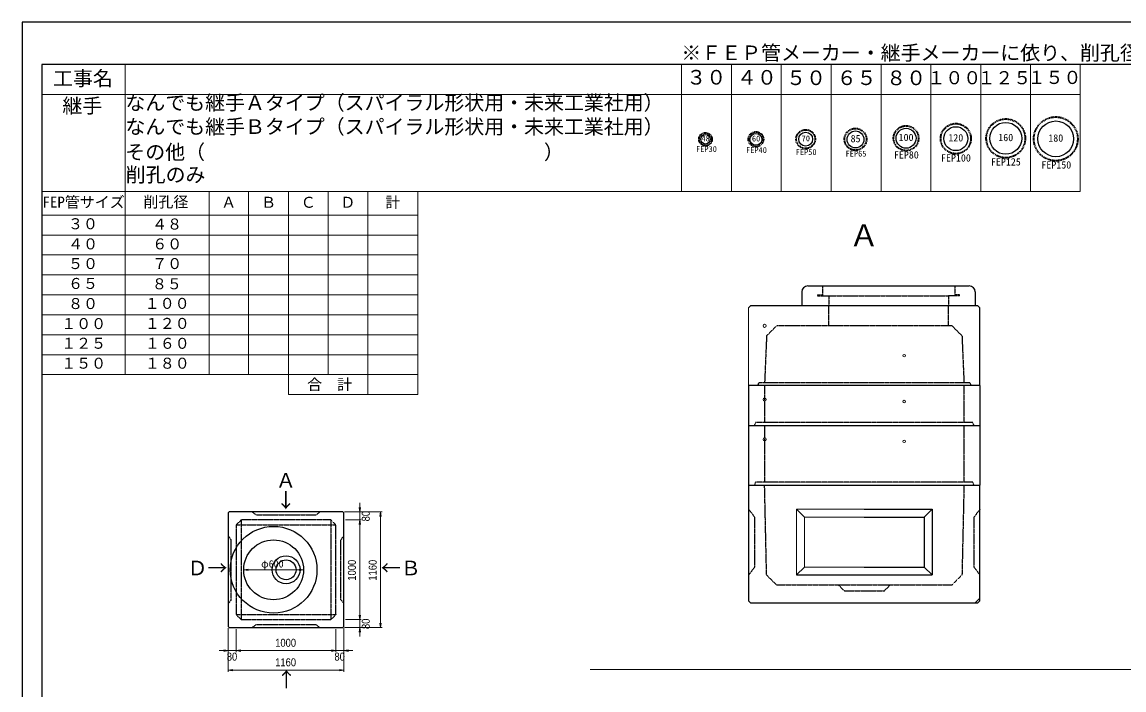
# Model space of a CAD drawing. Units: millimetres, scale not verified. Extents: x -420 to 421, y -297 to 297.
# Drawn here: x -420 to 132, y -38 to 297 of the extents above; entities that cross this region are included whole.
import ezdxf
from ezdxf.enums import TextEntityAlignment as Align

# ---------------------------------------------------------------- set-up
doc = ezdxf.new("R2010")
doc.units = ezdxf.units.MM
doc.linetypes.add('USER1', pattern=[12.95, 6.35, -3.175, 0.25, -3.175])
doc.linetypes.add('USER2', pattern=[4.7625, 3.175, -1.5875])
doc.layers.add('0-0', color=7, linetype='Continuous')
for name, color, linetype, lineweight in [('0-1_0', 9, 'Continuous', 25), ('0-2_dims', 7, 'Continuous', 18), ('0-3_pen1実線', 4, 'Continuous', 13), ('0-4_pen2実線', 3, 'Continuous', 13), ('0-5_pen3実線', 7, 'Continuous', 25), ('0-6_pen4実線', 7, 'Continuous', 25), ('0-7_pen2破線', 3, 'USER2', 25), ('0-8_鉄筋', 1, 'Continuous', 25), ('0-9_draw', 7, 'Continuous', 13)]:
    doc.layers.add(name, color=color, linetype=linetype, lineweight=lineweight)
doc.styles.add('ＭＳ ゴシック', font='')
doc.styles.add('ＭＳ Ｐゴシック', font='')
doc.styles.get('ＭＳ ゴシック').set_extended_font_data('MS Gothic')
doc.styles.get('ＭＳ Ｐゴシック').set_extended_font_data('MS PGothic')

# ---------------------------------------------------------------- blocks, each defined once
blk = doc.blocks.new('部分図 1')
at = {"layer": '0-1_0'}
blk.add_lwpolyline([(0, 0), (16824, 0), (16824, 11878), (0, 11878)], close=True, dxfattribs=at)
at = {"layer": '0-2_dims'}
for p, q in [((1035, 8343.9), (1035, 11449.7)), ((6615.84, 10178), (6615.84, 11453)), ((7117.84, 10178), (7117.84, 11453)), ((7616.84, 10178), (7616.84, 11453)), ((8116.84, 10178), (8116.84, 11453)), ((8616.84, 10178), (8616.84, 11453)), ((9115.84, 10178), (9115.84, 11453)), ((9616.84, 10178), (9616.84, 11453)), ((10117.84, 10178), (10117.84, 11453)), ((10614.84, 10178), (10614.84, 11453)), ((200, 11152), (10614.84, 11152)), ((200, 10178), (10614.84, 10178)), ((1876.07, 8343.9), (1876.07, 10178)), ((2272.07, 8343.9), (2272.07, 10178)), ((2673.07, 8144), (2673.07, 10178)), ((3071.07, 8343.9), (3071.07, 10178)), ((3469.07, 8144), (3469.07, 10178)), ((200, 9940.1), (3972, 9940.1)), ((200, 9741.1), (3972, 9741.1)), ((200, 9542.3), (3972, 9542.3)), ((200, 9341.5), (3972, 9341.5)), ((200, 9142.5), (3972, 9142.5)), ((200, 8941.5), (3972, 8941.5)), ((200, 8741.5), (3972, 8741.5)), ((200, 8541.7), (3972, 8541.7)), ((3972, 8364.3), (3972, 8144)), ((2673.07, 8144), (3972, 8144)), ((2223.5, 6384.3), (2823.5, 6384.3)), ((16434, 5383), (5700, 5383))]:
    blk.add_line(p, q, dxfattribs=at)
at = {"layer": '0-2_dims', "lineweight": 13}
for p, q in [((3233.5, 6964.3), (3402.87, 6964.3)), ((3233.5, 6964.3), (3611.27, 6964.3)), ((3387.87, 6964.3), (3387.87, 7054.3)), ((3387.87, 6884.3), (3387.87, 6964.3)), ((3596.27, 5804.3), (3596.27, 6964.3)), ((3243.5, 6884.3), (3402.87, 6884.3)), ((3243.5, 6884.3), (3402.87, 6884.3)), ((3387.87, 6884.3), (3387.87, 6794.3)), ((3387.87, 6884.3), (3387.87, 5884.3)), ((3387.87, 5884.3), (3387.87, 5974.3)), ((3243.5, 5884.3), (3402.87, 5884.3)), ((3243.5, 5884.3), (3402.87, 5884.3)), ((3387.87, 5884.3), (3387.87, 5804.3)), ((2068.5, 5799.3), (2068.5, 5558.3)), ((2068.5, 5799.3), (2068.5, 5362.3)), ((2148.5, 5789.3), (2148.5, 5558.3)), ((2148.5, 5789.3), (2148.5, 5558.3)), ((3148.5, 5789.3), (3148.5, 5558.3)), ((3148.5, 5789.3), (3148.5, 5558.3)), ((3228.5, 5799.3), (3228.5, 5558.3)), ((3228.5, 5799.3), (3228.5, 5362.3)), ((3233.5, 5804.3), (3402.87, 5804.3)), ((3233.5, 5804.3), (3611.27, 5804.3)), ((3387.87, 5804.3), (3387.87, 5714.3)), ((2068.5, 5573.3), (1978.5, 5573.3)), ((2148.5, 5573.3), (2068.5, 5573.3)), ((2148.5, 5573.3), (2238.5, 5573.3)), ((2148.5, 5573.3), (3148.5, 5573.3)), ((3148.5, 5573.3), (3058.5, 5573.3)), ((3148.5, 5573.3), (3228.5, 5573.3)), ((3228.5, 5573.3), (3318.5, 5573.3)), ((2068.5, 5377.3), (3228.5, 5377.3))]:
    blk.add_line(p, q, dxfattribs=at)
at = {"layer": '0-2_dims'}
blk.add_lwpolyline([(200, 8343.9), (3972, 8343.9), (3972, 10178), (200, 10178)], close=True, dxfattribs=at)
at = {"layer": '0-2_dims', "lineweight": 13}
for points in [[(3380.37, 7009.3), (3387.87, 6964.3), (3395.37, 7009.3)], [(3603.77, 6919.3), (3596.27, 6964.3), (3588.77, 6919.3)], [(3395.37, 6839.3), (3387.87, 6884.3), (3380.37, 6839.3)], [(3395.37, 6839.3), (3387.87, 6884.3), (3380.37, 6839.3)], [(3380.37, 5929.3), (3387.87, 5884.3), (3395.37, 5929.3)], [(3380.37, 5929.3), (3387.87, 5884.3), (3395.37, 5929.3)], [(3395.37, 5759.3), (3387.87, 5804.3), (3380.37, 5759.3)], [(3588.77, 5849.3), (3596.27, 5804.3), (3603.77, 5849.3)], [(2023.5, 5565.8), (2068.5, 5573.3), (2023.5, 5580.8)], [(2193.5, 5580.8), (2148.5, 5573.3), (2193.5, 5565.8)], [(2193.5, 5580.8), (2148.5, 5573.3), (2193.5, 5565.8)], [(3103.5, 5565.8), (3148.5, 5573.3), (3103.5, 5580.8)], [(3103.5, 5565.8), (3148.5, 5573.3), (3103.5, 5580.8)], [(3273.5, 5580.8), (3228.5, 5573.3), (3273.5, 5565.8)], [(2113.5, 5384.8), (2068.5, 5377.3), (2113.5, 5369.8)], [(3183.5, 5369.8), (3228.5, 5377.3), (3183.5, 5384.8)]]:
    blk.add_lwpolyline(points, dxfattribs=at)
at = {"layer": '0-2_dims'}
for points in [[(2268.5, 6391.8), (2223.5, 6384.3), (2268.5, 6376.8)], [(2778.5, 6376.8), (2823.5, 6384.3), (2778.5, 6391.8)]]:
    blk.add_lwpolyline(points, dxfattribs=at)
at = {"layer": '0-3_pen1実線'}
for p, q in [((9292.46, 9125.26), (9298.42, 9131.21)), ((9562.1, 6052), (9609, 6098.9))]:
    blk.add_line(p, q, dxfattribs=at)
at = {"layer": '0-4_pen2実線'}
blk.add_line((9404.46, 9143.21), (9404.46, 9131.21), dxfattribs=at)
for centre, radius in [((7449, 8831.01), 16), ((8849, 8531.01), 12), ((7449, 8091.97), 16), ((8849, 8071.97), 12), ((7449, 7692), 16), ((8849, 7672), 12)]:
    blk.add_circle(centre, radius, dxfattribs=at)
at = {"layer": '0-5_pen3実線'}
for p, q in [((7882.46, 9231.21), (9502.46, 9231.21)), ((7822.46, 9171.21), (7822.46, 9031.21)), ((9562.46, 9171.21), (9562.46, 9031.21)), ((9589, 9031.01), (7309, 9031.01)), ((9609, 9011.01), (9589, 9031.01)), ((9609, 8231.01), (9609, 9011.01)), ((7289, 8231.97), (7289, 7831.97)), ((9609, 8231.01), (7289, 8231.01)), ((9609, 8231.97), (9609, 7831.97)), ((7289, 7832), (7289, 7232)), ((7289, 7831.97), (9609, 7831.97)), ((9609, 7832), (9609, 7232)), ((7289, 7232), (9609, 7232)), ((9609, 6072), (9609, 7232)), ((2078.5, 6964.3), (2068.5, 6954.3)), ((3218.5, 6964.3), (2078.5, 6964.3)), ((3218.5, 6964.3), (3228.5, 6954.3)), ((8449, 6992), (9129, 6992)), ((9129, 6992), (9049, 6912)), ((9129, 6992), (9129, 6332)), ((2068.5, 6954.3), (2068.5, 5814.3)), ((3228.5, 5814.3), (3228.5, 6954.3)), ((8449, 6412), (9049, 6412)), ((9049, 6412), (9129, 6332)), ((7769, 6332), (9129, 6332)), ((7309, 6052), (9589, 6052)), ((9609, 6072), (9589, 6052)), ((2068.5, 5814.3), (2078.5, 5804.3)), ((2078.5, 5804.3), (3218.5, 5804.3)), ((3228.5, 5814.3), (3218.5, 5804.3))]:
    blk.add_line(p, q, dxfattribs=at)
for points in [[(7289, 7232), (7289, 6072), (7309, 6052)], [(8449, 6912), (9049, 6912), (9049, 6412)]]:
    blk.add_lwpolyline(points, dxfattribs=at)
for centre, radius in [((2523.5, 6384.3), 435), ((2523.5, 6384.3), 300), ((2648.5, 6384.3), 140), ((2648.5, 6384.3), 100)]:
    blk.add_circle(centre, radius, dxfattribs=at)
for centre, start, end in [((7882.46, 9171.21), 90, 180), ((9502.46, 9171.21), 0, 90)]:
    blk.add_arc(centre, 60, start, end, dxfattribs=at)
at = {"layer": '0-6_pen4実線'}
blk.add_lwpolyline([(200, 200), (16610, 200), (16610, 11452), (200, 11452)], close=True, dxfattribs=at)
at = {"layer": '0-7_pen2破線'}
for p, q in [((8028.46, 9231.21), (8028.46, 9131.21)), ((9356.46, 9231.21), (9356.46, 9143.21)), ((7980.46, 9143.21), (8028.46, 9143.21)), ((7980.46, 9143.21), (7980.46, 9131.21)), ((7980.46, 9131.21), (9292.46, 9131.21)), ((8092.46, 9131.21), (8092.46, 9031.21)), ((9404.46, 9131.21), (9292.46, 9131.21)), ((9292.46, 9131.21), (9292.46, 9031.21)), ((9404.46, 9143.21), (9356.46, 9143.21)), ((8091, 9031.01), (8091, 8831.01)), ((9291, 9031.01), (9291, 8831.01)), ((7469, 8731.01), (7569, 8831.01)), ((9329, 8831.01), (9429, 8731.01)), ((7469, 8731.01), (7449, 8261.01)), ((9429, 8731.01), (9449, 8261.01)), ((7389, 8261.01), (7379, 8231.01)), ((8449, 8261.01), (7389, 8261.01)), ((7449, 8231.97), (7449, 7861.97)), ((9509, 8261.01), (8449, 8261.01)), ((9449, 8231.97), (9449, 7861.97)), ((9509, 8261.01), (9519, 8231.01)), ((7349, 7831.97), (7359, 7861.97)), ((8449, 7861.97), (7359, 7861.97)), ((9539, 7861.97), (8449, 7861.97)), ((9549, 7831.97), (9539, 7861.97)), ((7449, 7832), (7449, 7262)), ((9449, 7832), (9449, 7262)), ((7349, 7232), (7359, 7262)), ((8449, 7262), (7359, 7262)), ((7469, 6332), (7449, 7232)), ((9539, 7262), (8449, 7262)), ((9449, 7232), (9429, 6332)), ((9549, 7232), (9539, 7262)), ((2348.5, 6934.3), (2308.5, 6964.3)), ((9609, 6992), (9549, 6912)), ((2148.5, 6834.3), (2198.5, 6884.3)), ((3098.5, 6884.3), (2198.5, 6884.3)), ((2198.5, 6884.3), (2198.5, 5884.3)), ((3098.5, 6884.3), (3148.5, 6834.3)), ((3098.5, 6884.3), (3098.5, 5884.3)), ((9549, 6912), (9549, 6412)), ((2148.5, 6834.3), (2148.5, 5934.3)), ((2148.5, 6834.3), (3148.5, 6834.3)), ((3148.5, 5934.3), (3148.5, 6834.3)), ((2098.5, 6684.3), (2068.5, 6724.3)), ((2098.5, 6084.3), (2098.5, 6684.3)), ((3198.5, 6684.3), (3228.5, 6724.3)), ((3198.5, 6084.3), (3198.5, 6684.3)), ((9549, 6412), (9609, 6332)), ((7569, 6232), (7469, 6332)), ((9429, 6332), (9329, 6232)), ((7569, 6232), (9329, 6232)), ((8249, 6172), (8189, 6232)), ((2098.5, 6084.3), (2068.5, 6044.3)), ((3198.5, 6084.3), (3228.5, 6044.3)), ((2198.5, 5884.3), (2148.5, 5934.3)), ((2148.5, 5934.3), (3148.5, 5934.3)), ((2198.5, 5884.3), (3098.5, 5884.3)), ((3148.5, 5934.3), (3098.5, 5884.3)), ((2348.5, 5834.3), (2308.5, 5804.3)), ((2348.5, 5834.3), (2948.5, 5834.3)), ((2948.5, 5834.3), (2988.5, 5804.3))]:
    blk.add_line(p, q, dxfattribs=at)
for points in [[(9329, 8831.01), (8449, 8831.01), (7569, 8831.01)], [(2348.5, 6934.3), (2948.5, 6934.3), (2988.5, 6964.3)], [(7289, 6992), (7349, 6912), (7349, 6412), (7289, 6332)], [(8249, 6172), (8649, 6172), (8709, 6232)]]:
    blk.add_lwpolyline(points, dxfattribs=at)
at = {"layer": '0-8_鉄筋', "linetype": 'USER1', "lineweight": 35}
for centre, radius in [((8867.94, 10712.5), 125), ((9366.94, 10708.4), 151.71), ((9867.94, 10711.4), 195), ((10369.94, 10706.4), 220.1), ((6855.94, 10702.5), 65), ((7361.94, 10702.4), 75), ((7860.94, 10703.5), 95), ((8360.74, 10701.4), 110)]:
    blk.add_circle(centre, radius, dxfattribs=at)
at = {"layer": '0-8_鉄筋'}
for centre, radius in [((9867.94, 10711.5), 160), ((10369.94, 10706.5), 179.11), ((6855.94, 10702.5), 48), ((7361.94, 10701.5), 60), ((7860.94, 10703.5), 70), ((8360.94, 10700.5), 85), ((8867.94, 10712.5), 100), ((9366.94, 10708.5), 120)]:
    blk.add_circle(centre, radius, dxfattribs=at)
at = {"layer": '0-9_draw'}
for p, q in [((7289, 9011.01), (7309, 9031.01)), ((7289, 9011.01), (7289, 8231.01)), ((7769, 6992), (7769, 6332)), ((7769, 6992), (7849, 6912)), ((7769, 6992), (8449, 6992)), ((7849, 6912), (7849, 6412)), ((7849, 6912), (8449, 6912)), ((7849, 6412), (7769, 6332)), ((7849, 6412), (8449, 6412))]:
    blk.add_line(p, q, dxfattribs=at)
at = {"layer": '0-2_dims', "style": 'ＭＳ ゴシック'}
for s, height, p in [('※ＦＥＰ管メーカー・継手メーカーに依り、削孔径は異なります。', 146.6, (6613.66, 11451.93)), ('工事名', 146.6, (311, 11195.7)), ('３０', 146.6, (6663.84, 11207)), ('４０', 146.6, (7171.84, 11206)), ('５０', 146.6, (7664.84, 11202)), ('６５', 146.6, (8171.84, 11202)), ('８０', 146.6, (8668.84, 11201)), ('１００', 132, (9081.84, 11214)), ('１２５', 132, (9583.84, 11214)), ('１５０', 132, (10086.84, 11217)), ('なんでも継手Ａタイプ（スパイラル形状用・未来工業社用）\u3000\u3000', 146.6, (1037, 10951.7)), ('継手', 146.6, (405, 10920.7)), ('なんでも継手Ｂタイプ（スパイラル形状用・未来工業社用）\u3000\u3000', 146.6, (1037, 10711.7)), ('その他（\u3000\u3000\u3000\u3000\u3000\u3000\u3000\u3000\u3000\u3000\u3000\u3000\u3000\u3000\u3000\u3000\u3000）', 146.6, (1036, 10456.7)), ('削孔のみ', 146.6, (1040, 10229.7)), ('FEP管サイズ', 110, (205.07, 9984)), ('削孔径', 110, (1218.07, 9986)), ('Ａ', 110, (1998.07, 9982)), ('Ｂ', 110, (2398.07, 9982)), ('Ｃ', 110, (2796.07, 9982)), ('Ｄ', 110, (3193.07, 9982)), ('計', 110, (3644.07, 9982)), ('３０', 110, (461.07, 9767)), ('４８', 110, (1305.07, 9764)), ('Ａ', 219.9, (8296.01, 9563.83)), ('４０', 110, (461.97, 9565)), ('６０', 110, (1305.97, 9565)), ('５０', 110, (461.97, 9367.6)), ('７０', 110, (1305.97, 9367.6)), ('６５', 110, (461.97, 9168.3)), ('８５', 110, (1302.97, 9164.6)), ('８０', 110, (462.07, 8966.6)), ('１００', 110, (1231.07, 8968.4)), ('１００', 110, (392.97, 8765.6)), ('１２０', 110, (1231.97, 8767.6)), ('１２５', 110, (392.97, 8568.2)), ('１６０', 110, (1231.97, 8567.7)), ('１５０', 110, (392.97, 8368.2)), ('１８０', 110, (1231.97, 8368.2)), ('合\u3000計', 110, (2860.07, 8155)), ('Ａ', 146.6, (2546.5, 7164.3)), ('↓', 146.6, (2546.5, 6964.3)), ('Ｄ→', 146.6, (1660, 6284.7)), ('φ600', 73.31, (2398.5, 6384.8)), ('←Ｂ', 146.6, (3600, 6284.7)), ('↑', 146.6, (2552.5, 5168.3))]:
    blk.add_text(s, height=height, dxfattribs=at).set_placement(p, align=Align.BOTTOM_LEFT)
at = {"layer": '0-2_dims', "style": 'ＭＳ Ｐゴシック', "width": 0.9}
for s, p in [('80', (3511.96, 6869.75)), ('1000', (3372.87, 6275.21)), ('1160', (3581.27, 6275.21)), ('80', (3511.96, 5789.75))]:
    blk.add_text(s, height=79.98, rotation=90, dxfattribs=at).set_placement(p, align=Align.BOTTOM_LEFT)
for s, p in [('1000', (2539.41, 5588.3)), ('80', (2053.95, 5449.21)), ('80', (3133.95, 5449.21)), ('1160', (2539.41, 5392.3))]:
    blk.add_text(s, height=79.98, dxfattribs=at).set_placement(p, align=Align.BOTTOM_LEFT)
at = {"layer": '0-8_鉄筋', "color": 7, "style": 'ＭＳ ゴシック'}
for s, height, p in [('48', 58.65, (6815.74, 10663.4)), ('60', 58.65, (7321.74, 10662.4)), ('70', 58.65, (7820.74, 10664.4)), ('85', 73.31, (8311.74, 10650.2)), ('100', 73.31, (8793.24, 10662.4)), ('120', 73.31, (9292.24, 10658.4)), ('160', 73.31, (9793.24, 10661.4)), ('180', 73.31, (10295.24, 10656.4)), ('FEP30', 58.65, (6760.94, 10557.5)), ('FEP40', 58.65, (7262.74, 10547.3)), ('FEP50', 58.65, (7761.14, 10527.1)), ('FEP65', 58.65, (8261.34, 10511.4)), ('FEP80', 73.31, (8746.34, 10487.3)), ('FEP100', 73.31, (9218.74, 10456.6)), ('FEP125', 73.31, (9719.74, 10417)), ('FEP150', 73.31, (10225.74, 10386.6))]:
    blk.add_text(s, height=height, dxfattribs=at).set_placement(p, align=Align.BOTTOM_LEFT)

msp = doc.modelspace()

# ---------------------------------------------------------------- block references
at = {"layer": '0-0', "xscale": 0.05, "yscale": 0.05}
msp.add_blockref('部分図 1', (-420.5, -297), dxfattribs=at)

doc.saveas('drawing.dxf')
